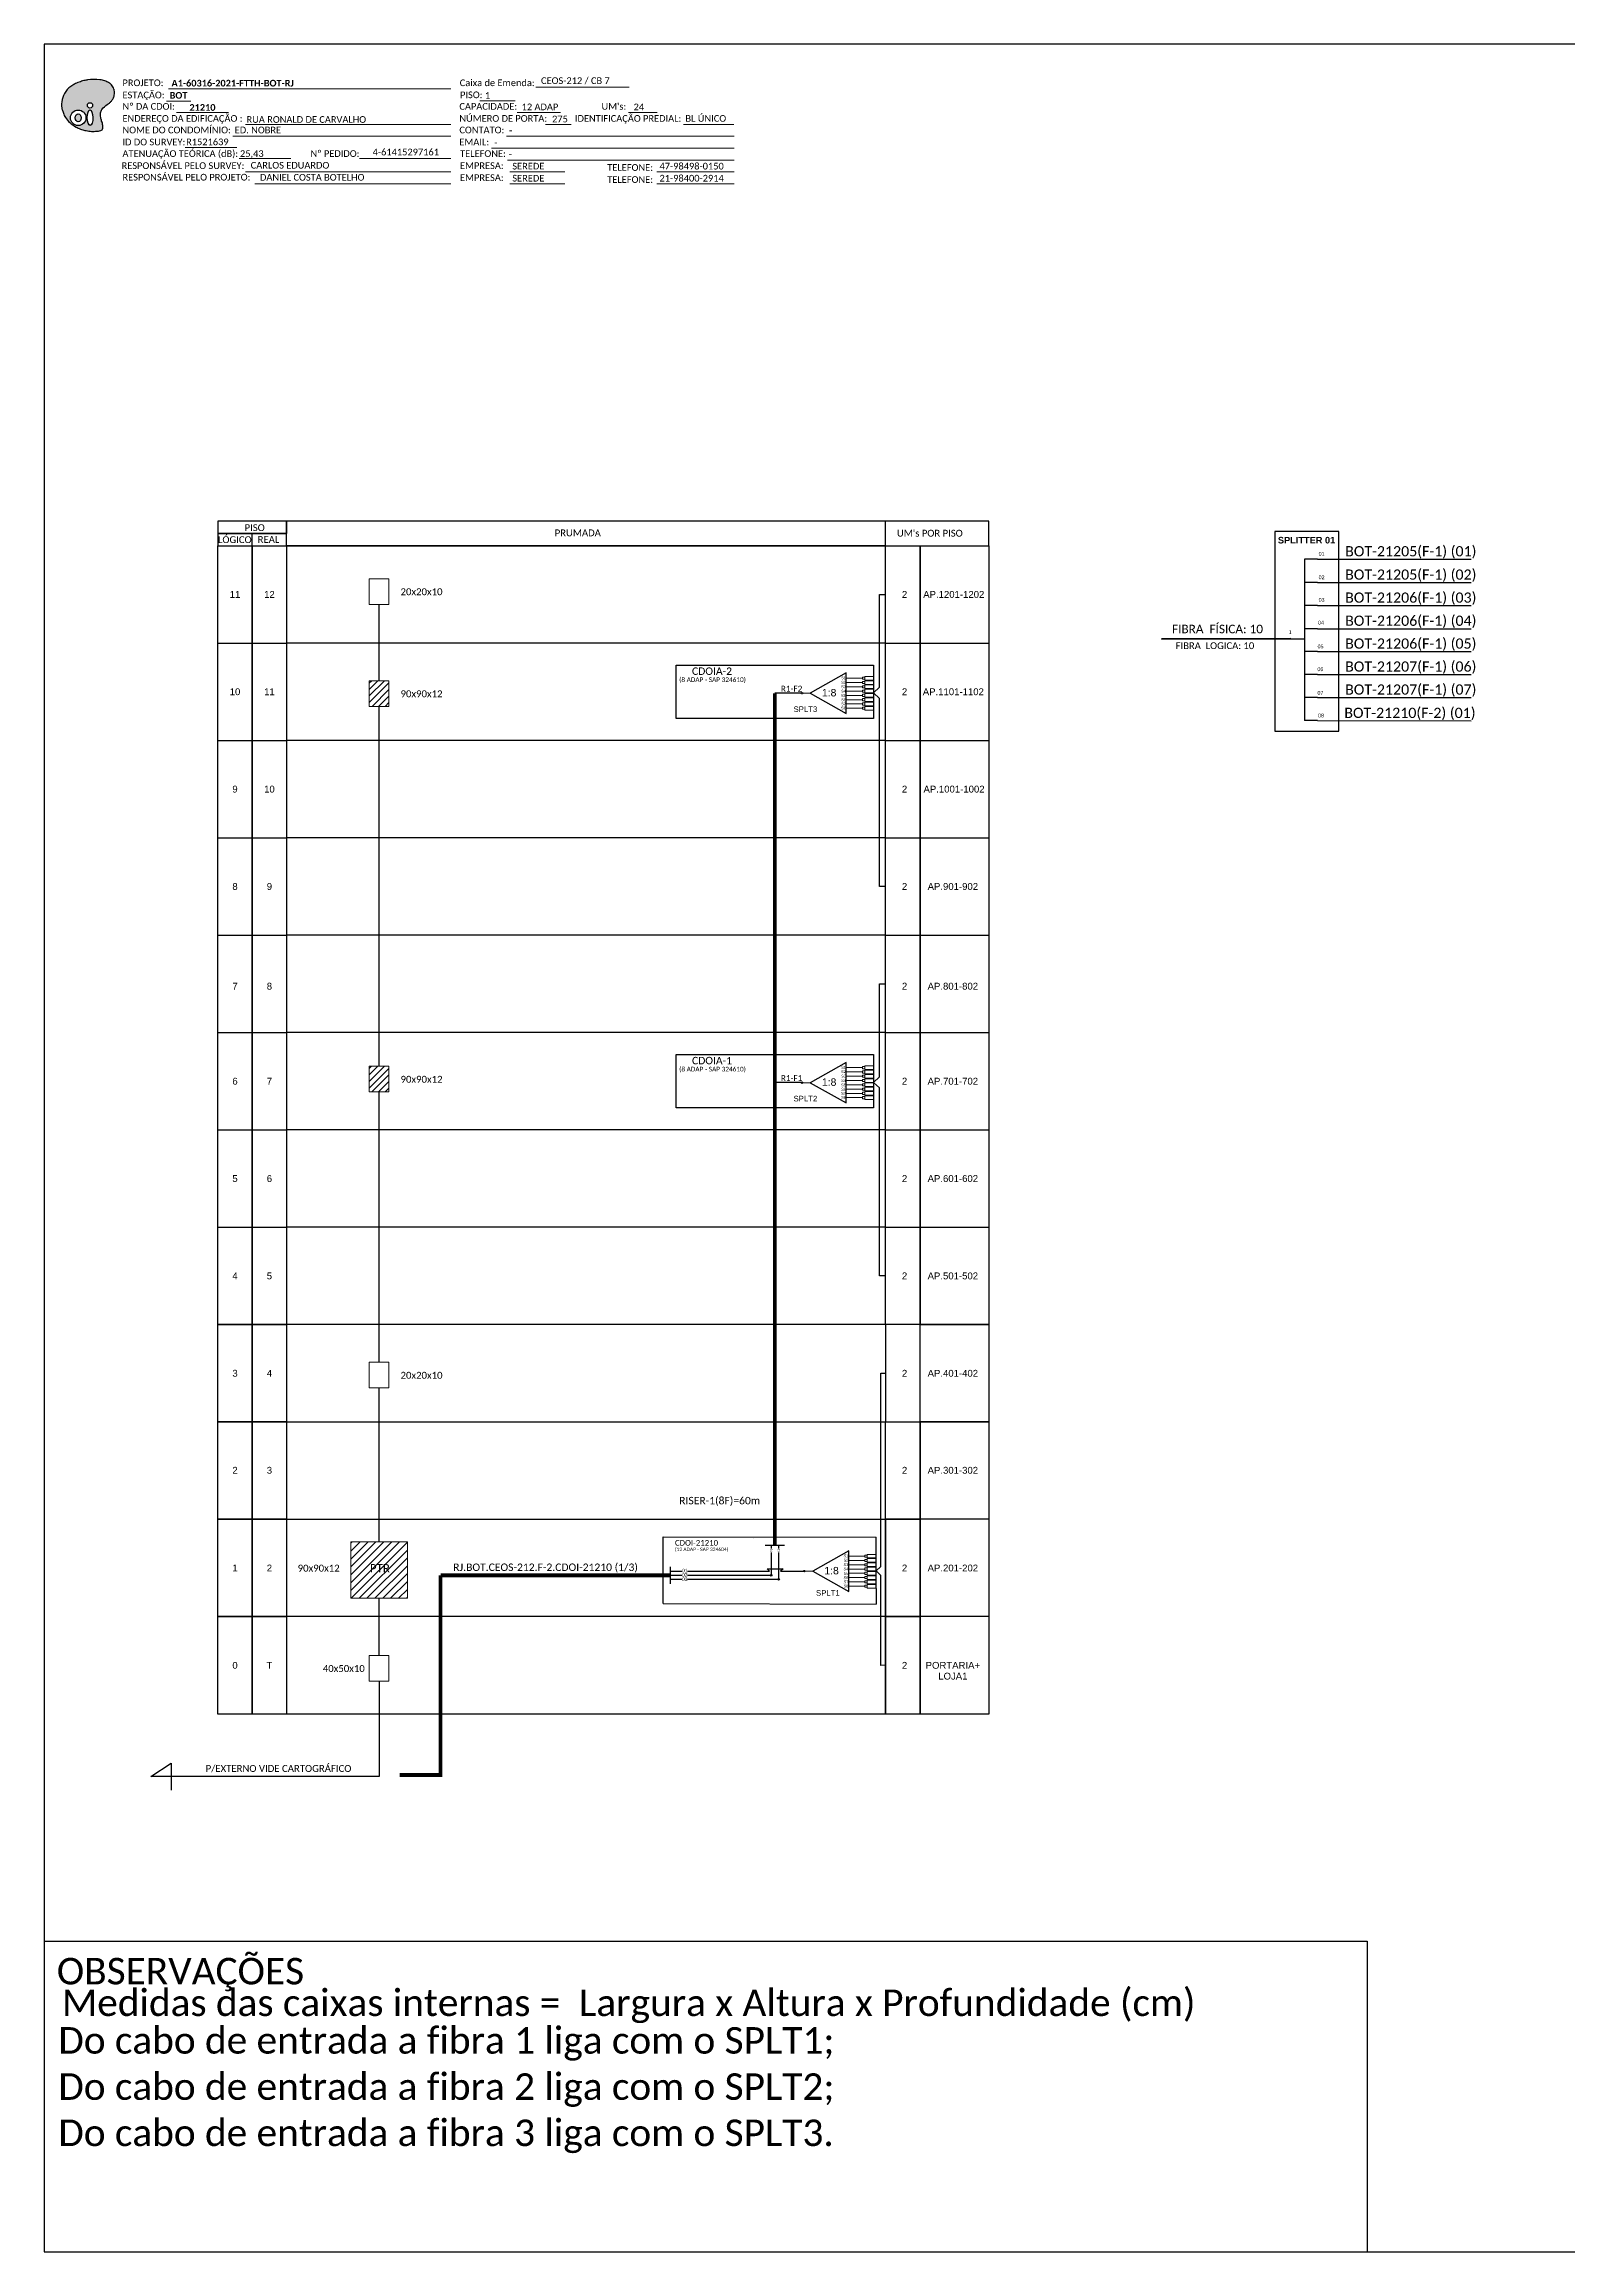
# Model space of a CAD drawing. Extents: x 37046 to 37885, y -9698 to -9104.
# Drawn here: x 37046 to 37456, y -9698 to -9104 of the extents above; entities that cross this region are included whole.
import ezdxf
from ezdxf.enums import TextEntityAlignment as Align

# ---------------------------------------------------------------- set-up
doc = ezdxf.new("R2010")
doc.units = ezdxf.units.DM
doc.header["$MEASUREMENT"] = 0
doc.header["$PDMODE"] = 33
doc.header["$PDSIZE"] = 1e-05
doc.layers.add('10.1-Caixas Subterrâneas', color=5, linetype='Continuous')
doc.layers.add('ml', color=1, linetype='Continuous')
doc.layers.add('10.4-Postes', color=1, linetype='Continuous', lineweight=0)
doc.styles.add('ARIAL', font='arial.ttf')
doc.styles.add('MtXpl_Calibri', font='calibri.ttf')
doc.styles.add('WMF-Calibri0', font='calibri.ttf')
doc.styles.add('WMF-Calibri1', font='calibrib.ttf')

# ---------------------------------------------------------------- blocks, each defined once
blk = doc.blocks.new('OI')
h = blk.add_hatch(color=40)
edge = h.paths.add_edge_path()
edge.add_spline(control_points=[(4.35, -0.67), (3.92, -0.99), (3.26, -1.5), (2.81, -2.59), (2.9, -3.5), (3.06, -4.27), (3.31, -4.85), (3.37, -5.39), (3.4, -5.88), (3.2, -6.4), (2.54, -6.61), (1.65, -6.63), (0.55, -6.67), (-0.56, -6.42), (-1.61, -6.14), (-2.77, -5.61), (-3.92, -4.77), (-4.89, -3.7), (-5.34, -2.65), (-5.6, -1.94), (-5.85, -0.96), (-5.71, 0.47), (-5.1, 2.02), (-4.14, 3.02), (-3.3, 3.61), (-2.37, 4.16), (-1.36, 4.44), (-0.56, 4.7), (0.79, 4.85), (2.24, 4.97), (3.79, 4.57), (4.67, 4.21), (5.44, 3.65), (5.76, 2.99), (6.03, 2.21), (6.01, 1.46), (5.72, 0.64), (5.31, 0.08), (4.88, -0.38), (4.51, -0.55), (4.35, -0.67)], knot_values=[0, 0, 0, 0, 1.60434, 2.417191, 3.427595, 4.282808, 4.776746, 5.304182, 5.888771, 6.258406, 6.858137, 7.79129, 8.986195, 10.124242, 11.187857, 12.242908, 13.953784, 15.414161, 16.515391, 17.349188, 17.675853, 19.552021, 21.515531, 22.568638, 23.63245, 24.621084, 25.782718, 26.745347, 27.142653, 29.870543, 31.004649, 31.921532, 32.709589, 33.801391, 34.042471, 35.192333, 35.971461, 36.628871, 37.254359, 37.836911, 37.836911, 37.836911, 37.836911], degree=3, periodic=0)
h.paths.add_polyline_path([(1.13, -0.87, -1), (-0.04, -0.87, -1)], flags=16)
edge = h.paths.add_edge_path(flags=16)
edge.add_ellipse((0.56, -3.59), major_axis=(-0.02, 1.71), ratio=0.361305, start_angle=0, end_angle=360)
h.paths.add_polyline_path([(-0.36, -3.62, -1), (-3.8, -3.62, -1)], flags=16)
edge = h.paths.add_edge_path(flags=0)
edge.add_ellipse((-2.08, -3.62), major_axis=(0, 0.885), ratio=0.758294, start_angle=0, end_angle=360)
at = {"color": 40}
for centre, radius in [((-2.08, -3.62), 1.72), ((0.54, -0.87), 0.587)]:
    blk.add_circle(centre, radius, dxfattribs=at)
blk.add_ellipse((-2.08, -3.62), major_axis=(0, 0.885), ratio=0.758294, start_param=-3.141592653589792, end_param=3.141592653589792, dxfattribs=at)
blk.add_ellipse((0.56, -3.59), major_axis=(-0.02, 1.71), ratio=0.361305, dxfattribs=at)
at = {"color": 40, "start_tangent": (-0.800898, -0.598801), "end_tangent": (-0.800898, -0.598801)}
blk.add_spline([(4.35, -0.67), (3.2, -1.78), (2.9, -2.54), (2.92, -3.55), (3.12, -4.38), (3.28, -4.85), (3.37, -5.37), (3.35, -5.95), (3.2, -6.29), (2.66, -6.55), (1.73, -6.63), (0.54, -6.62), (-0.58, -6.41), (-1.6, -6.11), (-2.56, -5.67), (-3.95, -4.67), (-4.89, -3.56), (-5.37, -2.56), (-5.64, -1.78), (-5.72, -1.46), (-5.63, 0.42), (-4.84, 2.22), (-4.13, 2.99), (-3.27, 3.62), (-2.4, 4.09), (-1.3, 4.47), (-0.37, 4.72), (0.02, 4.77), (2.75, 4.8), (3.85, 4.53), (4.69, 4.16), (5.31, 3.68), (5.85, 2.73), (5.93, 2.5), (5.94, 1.35), (5.67, 0.62), (5.29, 0.08), (4.84, -0.36), (4.35, -0.67)], degree=3, dxfattribs=at)
blk = doc.blocks.new('A$C415C251F')
at = {"color": 3}
blk.add_point((0, 0), dxfattribs=at)
blk = doc.blocks.new('SPLT_1-8_SC-APC')
at = {"color": 1}
blk.add_lwpolyline([(-7.37, -2.1), (-17.04, -7.55), (-7.37, -13), (-7.37, -2.1)], dxfattribs=at)
at = {"color": 3, "lineweight": 0}
for points in [[(-2.99, -3.51), (-7.37, -3.51)], [(-7.37, -4.66), (-2.99, -4.66)], [(-7.37, -5.82), (-2.99, -5.82)], [(-2.41, -3.02), (-2.41, -4)], [(-2.41, -3.02), (0, -3.02)], [(-2.41, -4), (0, -4)], [(-2.41, -4.17), (-2.41, -5.16)], [(-2.41, -4.17), (0, -4.17)], [(-2.41, -5.16), (0, -5.16)], [(-2.41, -5.32), (-2.41, -6.31)], [(-2.41, -5.32), (0, -5.32)], [(-7.37, -6.97), (-2.99, -6.97)], [(-7.37, -8.12), (-2.99, -8.12)], [(-7.37, -9.28), (-2.99, -9.28)], [(-7.37, -10.43), (-2.99, -10.43)], [(-7.37, -11.58), (-2.99, -11.58)], [(-2.41, -6.31), (0, -6.31)], [(-2.41, -6.48), (-2.41, -7.46)], [(-2.41, -6.48), (0, -6.48)], [(-2.41, -7.46), (0, -7.46)], [(-2.41, -7.63), (-2.41, -8.62)], [(-2.41, -7.63), (0, -7.63)], [(-2.41, -8.62), (0, -8.62)], [(-2.41, -8.78), (-2.41, -9.77)], [(-2.41, -8.78), (0, -8.78)], [(-2.41, -9.77), (0, -9.77)], [(-2.41, -9.94), (-2.41, -10.92)], [(-2.41, -9.94), (0, -9.94)], [(-2.41, -10.92), (0, -10.92)], [(-2.41, -11.09), (-2.41, -12.08)], [(-2.41, -11.09), (0, -11.09)], [(-2.41, -12.08), (0, -12.08)]]:
    blk.add_lwpolyline(points, dxfattribs=at)
for points in [[(-2.99, -3.22), (-2.41, -3.22), (-2.41, -3.8), (-2.99, -3.8)], [(-2.99, -4.38), (-2.41, -4.38), (-2.41, -4.95), (-2.99, -4.95)], [(-2.99, -5.53), (-2.41, -5.53), (-2.41, -6.1), (-2.99, -6.1)], [(-2.99, -6.68), (-2.41, -6.68), (-2.41, -7.26), (-2.99, -7.26)], [(-2.99, -7.84), (-2.41, -7.84), (-2.41, -8.41), (-2.99, -8.41)], [(-2.99, -8.99), (-2.41, -8.99), (-2.41, -9.56), (-2.99, -9.56)], [(-2.99, -10.14), (-2.41, -10.14), (-2.41, -10.72), (-2.99, -10.72)], [(-2.99, -11.3), (-2.41, -11.3), (-2.41, -11.87), (-2.99, -11.87)]]:
    blk.add_lwpolyline(points, close=True, dxfattribs=at)
at = {"color": 1, "lineweight": 0}
blk.add_lwpolyline([(-17.04, -7.55), (-19.26, -7.55)], dxfattribs=at)
at = {"color": 1, "style": 'ARIAL'}
for s, height, p in [('S1', 0.75, (-8.74, -3.78)), ('S2', 0.75, (-8.74, -4.97)), ('S3', 0.75, (-8.74, -6.18)), ('1:8', 2, (-13.91, -8.4)), ('S4', 0.75, (-8.74, -7.36)), ('S5', 0.75, (-8.74, -8.57)), ('S6', 0.75, (-8.74, -9.69)), ('S7', 0.75, (-8.74, -10.78)), ('S8', 0.75, (-8.74, -11.9))]:
    blk.add_text(s, height=height, dxfattribs=at).set_placement(p)
blk = doc.blocks.new('LEG_CDOIA8_C-SPLT_DIR')
at = {"color": 3}
blk.add_blockref('A$C415C251F', (0, 0), dxfattribs=at)
at = {"color": 1, "style": 'WMF-Calibri0', "flags": 4}
blk.add_attdef('CDO', (-26.84, -2.61), '', height=2, dxfattribs=at)
blk.add_attdef('MODELO', text='', height=1.5, dxfattribs=at).set_placement((-22.23, -4.54), align=Align.CENTER)
at = {"style": 'ARIAL', "flags": 4}
blk.add_attdef('SPLITAGEM', text='', height=1.5, dxfattribs=at).set_placement((-18.36, -12.59), align=Align.CENTER)

msp = doc.modelspace()

# ---------------------------------------------------------------- hatches: boundary and pattern name
h = msp.add_hatch()
h.set_pattern_fill('ANSI31', color=1, scale=10)
h.set_pattern_definition([(45, (24946.222, -11058.7417), (-0.88388348, 0.88388348), [])])
h.paths.add_polyline_path([(37139.04, -9275.75), (37133.75, -9275.75), (37133.75, -9282.64), (37139.04, -9282.64)])
h = msp.add_hatch(color=3)
h.dxf.hatch_style = 1
edge = h.paths.add_edge_path()
edge.add_arc((37250.18, -9279.08), 0.205, 0, 360)
h = msp.add_hatch()
h.set_pattern_fill('ANSI31', color=1, scale=10)
h.set_pattern_definition([(45, (24946.2221, -11162.4667), (-0.88388348, 0.88388348), [])])
h.paths.add_polyline_path([(37139.04, -9379.47), (37133.75, -9379.47), (37133.75, -9386.37), (37139.04, -9386.37)])
h = msp.add_hatch(color=3)
h.dxf.hatch_style = 1
edge = h.paths.add_edge_path()
edge.add_arc((37250.18, -9383.86), 0.205, 0, 360)
h = msp.add_hatch()
h.set_pattern_fill('ANSI31', color=1, scale=12, style=0)
h.set_pattern_definition([(45, (36395.221, -9984.7191), (-1.0606602, 1.0606602), [])])
h.paths.add_polyline_path([(37143.98, -9507.45), (37128.81, -9507.45), (37128.81, -9522.6), (37143.98, -9522.6)])
h.paths.add_polyline_path([(37133.53, -9516.51), (37140.05, -9516.51), (37140.05, -9512.56), (37133.53, -9512.56)], flags=9)
h = msp.add_hatch(color=3)
h.dxf.hatch_style = 1
edge = h.paths.add_edge_path()
edge.add_arc((37250.82, -9515.3), 0.195, 0, 360)
h = msp.add_hatch(color=3)
h.dxf.hatch_style = 1
edge = h.paths.add_edge_path()
edge.add_arc((37250.82, -9515.3), 0.195, 0, 360)
h = msp.add_hatch(color=3)
h.dxf.hatch_style = 1
edge = h.paths.add_edge_path()
edge.add_arc((37241.87, -9516.42), 0.195, 0, 360)
h = msp.add_hatch(color=3)
h.dxf.hatch_style = 1
edge = h.paths.add_edge_path()
edge.add_arc((37241.87, -9516.42), 0.195, 0, 360)
h = msp.add_hatch(color=3)
h.dxf.hatch_style = 1
edge = h.paths.add_edge_path()
edge.add_arc((37243.88, -9517.49), 0.195, 0, 360)
h = msp.add_hatch(color=3)
h.dxf.hatch_style = 1
edge = h.paths.add_edge_path()
edge.add_arc((37243.88, -9517.49), 0.195, 0, 360)

# ---------------------------------------------------------------- linework, layer by layer
at = {"color": 0}
for p, q in [((37092.98, -9239.4), (37102.24, -9239.4)), ((37092.98, -9265.59), (37092.98, -9239.4)), ((37092.98, -9239.4), (37102.24, -9239.4)), ((37102.24, -9239.4), (37102.24, -9265.59)), ((37102.24, -9239.4), (37111.5, -9239.4)), ((37102.24, -9265.59), (37102.24, -9239.4)), ((37102.24, -9239.4), (37111.5, -9239.4)), ((37272.66, -9239.4), (37111.5, -9239.4)), ((37111.5, -9239.4), (37111.5, -9265.59)), ((37272.66, -9239.4), (37111.5, -9239.4)), ((37272.66, -9239.4), (37281.92, -9239.4)), ((37272.66, -9265.59), (37272.66, -9239.4)), ((37272.66, -9239.4), (37281.92, -9239.4)), ((37281.92, -9239.4), (37300.43, -9239.4)), ((37281.92, -9265.59), (37281.92, -9239.4)), ((37281.92, -9239.4), (37281.92, -9265.59)), ((37281.92, -9239.4), (37300.43, -9239.4)), ((37300.43, -9239.4), (37300.43, -9265.59)), ((37092.98, -9265.59), (37102.24, -9265.59)), ((37092.98, -9291.79), (37092.98, -9265.59)), ((37102.24, -9265.59), (37102.24, -9291.79)), ((37102.24, -9265.59), (37111.5, -9265.59)), ((37102.24, -9291.79), (37102.24, -9265.59)), ((37272.66, -9265.59), (37111.5, -9265.59)), ((37111.5, -9265.59), (37111.5, -9291.79)), ((37272.66, -9265.59), (37281.92, -9265.59)), ((37272.66, -9291.79), (37272.66, -9265.59)), ((37281.92, -9265.59), (37300.43, -9265.59)), ((37281.92, -9291.79), (37281.92, -9265.59)), ((37281.92, -9265.59), (37281.92, -9291.79)), ((37300.43, -9265.59), (37300.43, -9291.79)), ((37092.98, -9291.79), (37102.24, -9291.79)), ((37092.98, -9317.98), (37092.98, -9291.79)), ((37102.24, -9291.79), (37102.24, -9317.98)), ((37102.24, -9291.79), (37111.5, -9291.79)), ((37102.24, -9317.98), (37102.24, -9291.79)), ((37272.66, -9291.79), (37111.5, -9291.79)), ((37111.5, -9291.79), (37111.5, -9317.98)), ((37272.66, -9291.79), (37281.92, -9291.79)), ((37272.66, -9317.98), (37272.66, -9291.79)), ((37281.92, -9291.79), (37300.43, -9291.79)), ((37281.92, -9317.98), (37281.92, -9291.79)), ((37281.92, -9291.79), (37281.92, -9317.98)), ((37300.43, -9291.79), (37300.43, -9317.98)), ((37092.98, -9317.98), (37102.24, -9317.98)), ((37092.98, -9344.18), (37092.98, -9317.98)), ((37102.24, -9317.98), (37102.24, -9344.18)), ((37102.24, -9317.98), (37111.5, -9317.98)), ((37102.24, -9344.18), (37102.24, -9317.98)), ((37272.66, -9317.98), (37111.5, -9317.98)), ((37111.5, -9317.98), (37111.5, -9344.18)), ((37272.66, -9317.98), (37281.92, -9317.98)), ((37272.66, -9344.18), (37272.66, -9317.98)), ((37281.92, -9317.98), (37300.43, -9317.98)), ((37281.92, -9344.18), (37281.92, -9317.98)), ((37281.92, -9317.98), (37281.92, -9344.18)), ((37300.43, -9317.98), (37300.43, -9344.18)), ((37092.98, -9344.18), (37102.24, -9344.18)), ((37092.98, -9370.37), (37092.98, -9344.18)), ((37102.24, -9344.18), (37102.24, -9370.37)), ((37102.24, -9344.18), (37111.5, -9344.18)), ((37102.24, -9370.37), (37102.24, -9344.18)), ((37272.66, -9344.18), (37111.5, -9344.18)), ((37111.5, -9344.18), (37111.5, -9370.37)), ((37272.66, -9344.18), (37281.92, -9344.18)), ((37272.66, -9370.37), (37272.66, -9344.18)), ((37281.92, -9344.18), (37300.43, -9344.18)), ((37281.92, -9370.37), (37281.92, -9344.18)), ((37281.92, -9344.18), (37281.92, -9370.37)), ((37300.43, -9344.18), (37300.43, -9370.37)), ((37092.98, -9370.37), (37102.24, -9370.37)), ((37092.98, -9396.57), (37092.98, -9370.37)), ((37102.24, -9370.37), (37102.24, -9396.57)), ((37102.24, -9370.37), (37111.5, -9370.37)), ((37102.24, -9396.57), (37102.24, -9370.37)), ((37272.66, -9370.37), (37111.5, -9370.37)), ((37111.5, -9370.37), (37111.5, -9396.57)), ((37272.66, -9370.37), (37281.92, -9370.37)), ((37272.66, -9396.57), (37272.66, -9370.37)), ((37281.92, -9370.37), (37300.43, -9370.37)), ((37281.92, -9396.57), (37281.92, -9370.37)), ((37281.92, -9370.37), (37281.92, -9396.57)), ((37300.43, -9370.37), (37300.43, -9396.57)), ((37092.98, -9396.57), (37102.24, -9396.57)), ((37092.98, -9422.76), (37092.98, -9396.57)), ((37102.24, -9396.57), (37102.24, -9422.76)), ((37102.24, -9396.57), (37111.5, -9396.57)), ((37102.24, -9422.76), (37102.24, -9396.57)), ((37272.66, -9396.57), (37111.5, -9396.57)), ((37111.5, -9396.57), (37111.5, -9422.76)), ((37272.66, -9396.57), (37281.92, -9396.57)), ((37272.66, -9422.76), (37272.66, -9396.57)), ((37281.92, -9396.57), (37300.43, -9396.57)), ((37281.92, -9422.76), (37281.92, -9396.57)), ((37281.92, -9396.57), (37281.92, -9422.76)), ((37300.43, -9396.57), (37300.43, -9422.76)), ((37272.66, -9422.76), (37111.5, -9422.76)), ((37272.66, -9448.96), (37111.5, -9448.96)), ((37272.66, -9448.96), (37272.66, -9475.15)), ((37111.5, -9475.15), (37272.66, -9475.15)), ((37111.5, -9501.35), (37272.66, -9501.35)), ((37272.66, -9501.35), (37272.66, -9527.54)), ((37281.92, -9527.54), (37281.92, -9501.35)), ((37300.43, -9501.35), (37300.43, -9527.54)), ((37272.66, -9527.54), (37111.5, -9527.54)), ((37272.66, -9527.54), (37272.66, -9553.74)), ((37300.43, -9527.54), (37281.92, -9527.54)), ((37281.92, -9553.74), (37281.92, -9527.54)), ((37300.43, -9527.54), (37300.43, -9553.74)), ((37272.66, -9553.74), (37111.5, -9553.74)), ((37300.43, -9553.74), (37281.92, -9553.74))]:
    msp.add_line(p, q, dxfattribs=at)
at = {"color": 7, "linetype": 'Continuous'}
for p, q in [((37385.33, -9243.04), (37385.33, -9286.46)), ((37388.84, -9243.04), (37385.33, -9243.04)), ((37388.84, -9249.32), (37385.33, -9249.32)), ((37388.84, -9255.51), (37385.33, -9255.51)), ((37381.68, -9264.46), (37385.31, -9264.46)), ((37388.84, -9261.73), (37385.33, -9261.73)), ((37388.84, -9267.9), (37385.33, -9267.9)), ((37388.84, -9274.06), (37385.33, -9274.06)), ((37388.84, -9280.25), (37385.33, -9280.25)), ((37388.84, -9286.46), (37385.33, -9286.46))]:
    msp.add_line(p, q, dxfattribs=at)
at = {"color": 10, "linetype": 'Continuous'}
for p, q in [((37388.84, -9243.04), (37430.22, -9243.05)), ((37388.84, -9249.32), (37430.22, -9249.33)), ((37388.84, -9255.51), (37430.22, -9255.52)), ((37388.84, -9261.73), (37430.22, -9261.75)), ((37388.84, -9267.88), (37430.22, -9267.9)), ((37388.84, -9274.06), (37430.22, -9274.07)), ((37388.84, -9280.25), (37430.22, -9280.26)), ((37388.84, -9286.46), (37430.22, -9286.48))]:
    msp.add_line(p, q, dxfattribs=at)
at = {"color": 1, "linetype": 'Continuous', "lineweight": 60}
msp.add_line((37381.68, -9264.46), (37346.89, -9264.57), dxfattribs=at)
for points in [[(37046.26, -9698.45), (37884.82, -9698.45), (37884.82, -9104.45), (37046.26, -9104.45), (37046.26, -9698.45)], [(37102.24, -9239.4), (37102.24, -9236.11)], [(37111.5, -9239.4), (37300.43, -9239.4), (37300.43, -9232.82), (37111.5, -9232.82), (37111.5, -9232.82), (37111.5, -9236.11)], [(37272.65, -9239.4), (37272.65, -9232.82)], [(37214.8, -9516.23), (37214.8, -9516.23)], [(37046.26, -9614.84), (37402.2, -9614.84)]]:
    msp.add_lwpolyline(points)
at = {"color": 7, "lineweight": 0}
for points in [[(37079.73, -9116.49), (37155.7, -9116.49)], [(37178.54, -9116), (37203.67, -9116)], [(37079.21, -9119.77), (37085.76, -9119.77)], [(37081.88, -9122.84), (37095.82, -9122.84)], [(37163.5, -9119.73), (37172.98, -9119.73)], [(37173.55, -9122.84), (37185.16, -9122.84)], [(37203.49, -9122.84), (37211.15, -9122.84)], [(37097.03, -9129.19), (37155.7, -9129.19)], [(37100.44, -9126.07), (37155.7, -9126.07)], [(37170.66, -9129.19), (37231.89, -9129.19)], [(37181.13, -9126.07), (37188.08, -9126.07)], [(37218.3, -9126.07), (37231.86, -9126.07)], [(37084.19, -9132.25), (37098.14, -9132.25)], [(37098.73, -9135.22), (37112.67, -9135.22)], [(37131.06, -9135.21), (37155.56, -9135.21)], [(37131.57, -9135.21), (37155.71, -9135.21)], [(37166.62, -9132.42), (37231.89, -9132.42)], [(37170.91, -9135.66), (37231.89, -9135.66)], [(37100.44, -9138.77), (37155.7, -9138.77)], [(37171.52, -9138.77), (37186.32, -9138.77)], [(37211.12, -9138.77), (37231.89, -9138.77)], [(37102.93, -9142.01), (37155.7, -9142.01)], [(37171.52, -9142.01), (37186.32, -9142.01)], [(37211.12, -9142.01), (37231.89, -9142.01)]]:
    msp.add_lwpolyline(points, dxfattribs=at)
for points in [[(37092.98, -9236.11), (37111.5, -9236.11), (37111.5, -9232.82), (37092.98, -9232.82)], [(37092.98, -9239.4), (37111.5, -9239.4), (37111.5, -9236.11), (37092.98, -9236.11)]]:
    msp.add_lwpolyline(points, close=True)
at = {"color": 7}
msp.add_lwpolyline([(37377.36, -9289.25), (37394.64, -9289.25), (37394.64, -9235.59), (37377.36, -9235.59)], close=True, dxfattribs=at)
at = {"lineweight": 0}
for points in [[(37133.75, -9248.29), (37139.04, -9248.29), (37139.04, -9255.19), (37133.75, -9255.19)], [(37133.75, -9459.11), (37139.04, -9459.11), (37139.04, -9466.01), (37133.75, -9466.01)], [(37133.75, -9538), (37139.04, -9538), (37139.04, -9544.9), (37133.75, -9544.9)]]:
    msp.add_lwpolyline(points, close=True, dxfattribs=at)
at = {"color": 3}
for points in [[(37272.66, -9331.08), (37271.01, -9331.08), (37271.01, -9280.51), (37269.44, -9279), (37271.01, -9277.49), (37271.01, -9252.5), (37272.66, -9252.5)], [(37136.39, -9275.75), (37136.39, -9255.19)], [(37136.39, -9361.07), (37136.39, -9282.64)], [(37136.39, -9379.47), (37136.39, -9361.07)], [(37272.66, -9435.86), (37271.01, -9435.86), (37271.01, -9385.29), (37269.44, -9383.78), (37271.01, -9382.27), (37271.01, -9357.28), (37272.66, -9357.28)], [(37136.39, -9459.11), (37136.39, -9386.37)], [(37272.66, -9540.64), (37271.34, -9540.66), (37271.34, -9516.43), (37270.09, -9515.22), (37271.34, -9514.01), (37271.34, -9514.01), (37271.34, -9462.06), (37272.66, -9462.06)], [(37136.39, -9507.42), (37136.39, -9466.01)], [(37214.8, -9515.3), (37217.8, -9515.3)], [(37219.38, -9515.3), (37225.64, -9515.3), (37225.64, -9515.3)], [(37225.64, -9515.3), (37241.41, -9515.3)], [(37241.41, -9515.3), (37240.77, -9514.68), (37245.11, -9514.68), (37244.36, -9515.3)], [(37244.36, -9515.3), (37250.82, -9515.3)], [(37136.39, -9538), (37136.39, -9522.6)]]:
    msp.add_lwpolyline(points, dxfattribs=at)
at = {"color": 1}
for points in [[(37216.31, -9271.54), (37269.44, -9271.54), (37269.44, -9285.86), (37216.31, -9285.86)], [(37216.31, -9376.32), (37269.44, -9376.32), (37269.44, -9390.64), (37216.31, -9390.64)]]:
    msp.add_lwpolyline(points, close=True, dxfattribs=at)
at = {"color": 1, "lineweight": 0}
for points in [[(37133.75, -9275.75), (37139.04, -9275.75), (37139.04, -9282.64), (37133.75, -9282.64)], [(37133.75, -9379.47), (37139.04, -9379.47), (37139.04, -9386.37), (37133.75, -9386.37)], [(37128.81, -9507.42), (37143.98, -9507.42), (37143.98, -9522.6), (37128.81, -9522.6)]]:
    msp.add_lwpolyline(points, close=True, dxfattribs=at)
at = {"color": 5, "const_width": 1}
msp.add_lwpolyline([(37242.88, -9279.08), (37242.88, -9508.27)], dxfattribs=at)
at = {"color": 5}
for points in [[(37249.98, -9279.08), (37242.88, -9279.08)], [(37249.98, -9383.86), (37242.88, -9383.86)], [(37240.28, -9508.27), (37245.49, -9508.27)], [(37241.87, -9508.27), (37241.87, -9509.24)], [(37243.9, -9509.2), (37243.9, -9508.27)], [(37241.87, -9510.31), (37241.87, -9516.42)], [(37243.88, -9510.31), (37243.88, -9517.49)], [(37241.87, -9516.42), (37241.87, -9516.42)]]:
    msp.add_lwpolyline(points, dxfattribs=at)
at = {"color": 0}
for points in [[(37092.98, -9422.76), (37102.24, -9422.76), (37102.24, -9448.96), (37092.98, -9448.96)], [(37102.24, -9422.76), (37111.5, -9422.76), (37111.5, -9448.96), (37102.24, -9448.96)], [(37272.66, -9422.76), (37281.92, -9422.76), (37281.92, -9448.96), (37272.66, -9448.96)], [(37281.92, -9422.76), (37300.43, -9422.76), (37300.43, -9448.96), (37281.92, -9448.96)], [(37092.98, -9448.96), (37102.24, -9448.96), (37102.24, -9475.15), (37092.98, -9475.15)], [(37102.24, -9448.96), (37111.5, -9448.96), (37111.5, -9475.15), (37102.24, -9475.15)], [(37281.92, -9448.96), (37300.43, -9448.96), (37300.43, -9475.15), (37281.92, -9475.15)], [(37092.98, -9475.15), (37102.24, -9475.15), (37102.24, -9501.35), (37092.98, -9501.35)], [(37102.24, -9475.15), (37111.5, -9475.15), (37111.5, -9501.35), (37102.24, -9501.35)], [(37272.66, -9475.15), (37281.92, -9475.15), (37281.92, -9501.35), (37272.66, -9501.35)], [(37281.92, -9475.15), (37300.43, -9475.15), (37300.43, -9501.35), (37281.92, -9501.35)], [(37092.98, -9501.35), (37102.24, -9501.35), (37102.24, -9527.54), (37092.98, -9527.54)], [(37102.24, -9501.35), (37111.5, -9501.35), (37111.5, -9527.54), (37102.24, -9527.54)], [(37272.66, -9501.35), (37281.92, -9501.35), (37281.92, -9527.54), (37272.66, -9527.54)], [(37092.98, -9527.54), (37102.24, -9527.54), (37102.24, -9553.74), (37092.98, -9553.74)], [(37102.24, -9527.54), (37111.5, -9527.54), (37111.5, -9553.74), (37102.24, -9553.74)], [(37272.66, -9527.54), (37281.92, -9527.54), (37281.92, -9553.74), (37272.66, -9553.74)]]:
    msp.add_lwpolyline(points, close=True, dxfattribs=at)
at = {"color": 1}
for points in [[(37212.8, -9506.05), (37270.09, -9506.2)], [(37270.09, -9520), (37270.09, -9506.2)], [(37214.8, -9518.67), (37214.8, -9514.18)], [(37270.09, -9520), (37270.09, -9524.16)], [(37212.8, -9524.02), (37270.09, -9524.16)]]:
    msp.add_lwpolyline(points, dxfattribs=at)
at = {"color": 1, "const_width": 1}
for points in [[(37152.91, -9516.42), (37152.91, -9570.15), (37141.95, -9570.15)], [(37214.8, -9516.42), (37152.91, -9516.42), (37152.91, -9516.42), (37152.91, -9516.42)]]:
    msp.add_lwpolyline(points, dxfattribs=at)
at = {"color": 2}
for points in [[(37214.8, -9516.42), (37217.8, -9516.42)], [(37219.38, -9516.42), (37241.87, -9516.42), (37241.87, -9516.42)]]:
    msp.add_lwpolyline(points, dxfattribs=at)
at = {"color": 0}
for points in [[(37214.8, -9517.49), (37217.8, -9517.49)], [(37219.38, -9517.49), (37225.64, -9517.49), (37225.64, -9517.49)], [(37225.64, -9517.49), (37243.88, -9517.49)]]:
    msp.add_lwpolyline(points, dxfattribs=at)
at = {"linetype": 'Continuous'}
msp.add_lwpolyline([(37402.2, -9614.84), (37402.2, -9698.45)], dxfattribs=at)
at = {"color": 3}
for centre, radius in [((37250.18, -9279.08), 0.205), ((37250.18, -9383.86), 0.205), ((37250.82, -9515.3), 0.195), ((37250.82, -9515.3), 0.195), ((37241.87, -9516.42), 0.195), ((37241.87, -9516.42), 0.195), ((37243.88, -9517.49), 0.195), ((37243.88, -9517.49), 0.195)]:
    msp.add_circle(centre, radius, dxfattribs=at)
msp.add_point((37261.37, -9518.65))
at = {"layer": '10.1-Caixas Subterrâneas', "color": 1}
msp.add_lwpolyline([(37212.8, -9524.02), (37212.8, -9506.05)], dxfattribs=at)
at = {"layer": 'ml', "color": 1}
msp.add_lwpolyline([(37136.39, -9544.9), (37136.39, -9570.56), (37075, -9570.56), (37080.46, -9566.93), (37080.46, -9574.19)], dxfattribs=at)

# ---------------------------------------------------------------- block references
at = {"color": 7, "xscale": 1.213923925163967, "yscale": 1.213923925163967, "zscale": 1.213923925163967, "rotation": 0.1532896023949059}
msp.add_blockref('OI', (37057.93, -9119.86), dxfattribs=at)
at = {"color": 3}
for name, p in [('A$C415C251F', (37269.44, -9271.54)), ('SPLT_1-8_SC-APC', (37269.44, -9271.54)), ('SPLT_1-8_SC-APC', (37269.44, -9376.32)), ('A$C415C251F', (37269.44, -9376.32)), ('SPLT_1-8_SC-APC', (37270.09, -9507.76))]:
    msp.add_blockref(name, p, dxfattribs=at)
at = {"layer": '10.4-Postes', "color": 1}
ref = msp.add_blockref('LEG_CDOIA8_C-SPLT_DIR', (37237.06, -9506.46), dxfattribs=dict(at, xscale=0.7595886718511338, yscale=0.7595886718511338, zscale=0.7595886718511338))
ref.add_attrib('CDO', 'CDOI-21210', (37215.98, -9508.44), dxfattribs={"layer": '0', "color": 0, "height": 1.519, "style": 'WMF-Calibri0'})
ref.add_attrib('MODELO', '(12 ADAP - SAP 324604)', dxfattribs={"layer": '0', "color": 0, "height": 0.9495, "style": 'WMF-Calibri0'}).set_placement((37223.15, -9509.9), align=Align.CENTER)

# ---------------------------------------------------------------- texts
at = {"color": 7, "lineweight": 0, "style": 'WMF-Calibri0'}
for s, height, p in [('PROJETO:', 1.793, (37067.33, -9115.74)), ('ESTAÇÃO:', 1.793, (37067.33, -9119.02)), ('Caixa de Emenda:', 1.7927, (37158.08, -9115.74)), ('PISO:', 1.793, (37158.16, -9118.98)), ('Nº DA CDOI:', 1.7927, (37067.33, -9122.09)), ('ENDEREÇO DA EDIFICAÇÃO :', 1.7927, (37067.33, -9125.33)), ('CAPACIDADE:', 1.7927, (37157.98, -9122.09)), ('NÚMERO DE PORTA:', 1.7927, (37157.98, -9125.33)), ('IDENTIFICAÇÃO PREDIAL:', 1.7927, (37189.06, -9125.33)), ("UM's:", 1.793, (37196.22, -9122.09)), ('BL ÚNICO', 1.793, (37218.8, -9125.33)), ('NOME DO CONDOMÍNIO:', 1.7927, (37067.33, -9128.44)), ('ED. NOBRE', 1.793, (37097.54, -9128.44)), ('CONTATO:', 1.793, (37157.98, -9128.44)), ('RESPONSÁVEL PELO SURVEY:', 1.7927, (37067.09, -9138.03)), ('ATENUAÇÃO TEÓRICA (dB):', 1.7927, (37067.33, -9134.79)), ('ID DO SURVEY:', 1.7927, (37067.33, -9131.68)), ('25,43 ', 1.793, (37098.95, -9134.79)), ('Nº PEDIDO:', 1.793, (37117.92, -9134.78)), ('EMAIL:', 1.793, (37157.98, -9131.68)), ('TELEFONE:', 1.793, (37158.16, -9134.79)), ('RESPONSÁVEL PELO PROJETO:', 1.7927, (37067.33, -9141.14)), ('EMPRESA:', 1.793, (37158.16, -9138.03)), ('EMPRESA:', 1.793, (37158.16, -9141.26)), ('TELEFONE:', 1.793, (37197.76, -9138.53)), ('TELEFONE:', 1.793, (37197.76, -9141.77))]:
    msp.add_text(s, height=height, dxfattribs=at).set_placement(p)
at = {"color": 7, "linetype": 'Continuous'}
for s, height, style, p in [('BOT', 1.793, 'WMF-Calibri1', (37080.01, -9119.12)), ('A1-60316-2021-FTTH-BOT-RJ', 1.7927, 'WMF-Calibri1', (37080.52, -9115.84)), ('1', 1.79, 'WMF-Calibri0', (37164.85, -9119.13)), ('CEOS-212 / CB 7', 1.7927, 'WMF-Calibri0', (37179.94, -9115.16)), ('RUA RONALD DE CARVALHO', 1.7927, 'WMF-Calibri0', (37100.71, -9125.61)), ('12 ADAP', 1.793, 'WMF-Calibri0', (37174.72, -9122.22)), ('275', 1.793, 'WMF-Calibri0', (37182.91, -9125.48)), ('24', 1.793, 'WMF-Calibri0', (37204.84, -9122.24)), ('R1521639', 1.793, 'WMF-Calibri0', (37084.46, -9131.64)), ('-', 1.79, 'WMF-Calibri0', (37171.35, -9128.56)), ('-', 1.79, 'WMF-Calibri0', (37167.33, -9131.82)), ('-', 1.79, 'WMF-Calibri0', (37171.27, -9134.95)), ('CARLOS EDUARDO', 1.7927, 'WMF-Calibri0', (37101.84, -9137.93)), ('DANIEL COSTA BOTELHO', 1.7927, 'WMF-Calibri0', (37104.33, -9141.17)), ('SEREDE', 1.793, 'WMF-Calibri0', (37172.22, -9138.17)), ('SEREDE', 1.793, 'WMF-Calibri0', (37172.22, -9141.41)), ('47-98498-0150', 1.7927, 'WMF-Calibri0', (37211.82, -9138.17)), ('21-98400-2914', 1.7927, 'WMF-Calibri0', (37211.82, -9141.41))]:
    msp.add_text(s, height=height, dxfattribs=dict(at, style=style)).set_placement(p)
at = {"color": 7, "linetype": 'Continuous', "style": 'WMF-Calibri1'}
msp.add_text('21210', height=1.793, dxfattribs=at).set_placement((37088.85, -9122.38), align=Align.CENTER)
at = {"color": 7, "style": 'WMF-Calibri0'}
for s, height, p in [('4-61415297161', 1.7927, (37134.64, -9134.37)), ('PTR', 2.224, (37133.91, -9515.63))]:
    msp.add_text(s, height=height, dxfattribs=at).set_placement(p)
for s, height, style, p in [('  LÓGICO', 1.84, 'WMF-Calibri0', (37091.72, -9238.69)), ('     PISO', 1.84, 'WMF-Calibri0', (37096.95, -9235.46)), ('PRUMADA', 1.84, 'WMF-Calibri0', (37183.63, -9236.86)), ("UM's POR PISO", 1.84, 'WMF-Calibri0', (37275.71, -9236.95)), ('    REAL', 1.84, 'WMF-Calibri0', (37101.12, -9238.64)), ('SPLT1', 1.5, 'ARIAL', (37253.93, -9521.91)), ('OBSERVAÇÕES', 7.1308, 'WMF-Calibri0', (37049.67, -9626.49)), ('Do cabo de entrada a fibra 1 liga com o SPLT1;', 7.1308, 'MtXpl_Calibri', (37050.08, -9645.12)), ('Do cabo de entrada a fibra 2 liga com o SPLT2;', 7.1308, 'MtXpl_Calibri', (37050.08, -9657.55)), ('Do cabo de entrada a fibra 3 liga com o SPLT3.', 7.1308, 'MtXpl_Calibri', (37050.08, -9669.99))]:
    msp.add_text(s, height=height, dxfattribs=dict(style=style)).set_placement(p)
at = {"color": 0, "style": 'ARIAL'}
for s, p in [('11', (37097.61, -9252.5)), ('12', (37106.87, -9252.5)), ('2', (37277.76, -9252.5)), ('AP.1201-1202', (37291, -9252.5)), ('10', (37097.61, -9278.69)), ('11', (37106.87, -9278.69)), ('2', (37277.76, -9278.69)), ('AP.1101-1102', (37290.88, -9278.69)), ('9', (37097.61, -9304.89)), ('10', (37106.87, -9304.89)), ('2', (37277.76, -9304.89)), ('AP.1001-1002', (37291.07, -9304.89)), ('8', (37097.61, -9331.08)), ('9', (37106.87, -9331.08)), ('2', (37277.76, -9331.08)), ('AP.901-902', (37290.75, -9331.08)), ('7', (37097.61, -9357.91)), ('8', (37106.87, -9357.91)), ('2', (37277.76, -9357.91)), ('AP.801-802', (37290.75, -9357.91)), ('6', (37097.61, -9383.47)), ('7', (37106.87, -9383.47)), ('2', (37277.76, -9383.47)), ('AP.701-702', (37290.75, -9383.47)), ('5', (37097.61, -9409.67)), ('6', (37106.87, -9409.67)), ('2', (37277.76, -9409.67)), ('AP.601-602', (37290.75, -9409.67)), ('4', (37097.61, -9435.86)), ('5', (37106.87, -9435.86)), ('2', (37277.76, -9435.86)), ('AP.501-502', (37290.75, -9435.86)), ('3', (37097.61, -9462.06)), ('4', (37106.87, -9462.06)), ('2', (37277.76, -9462.06)), ('AP.401-402', (37290.75, -9462.06)), ('2', (37097.61, -9488.16)), ('3', (37106.87, -9488.16)), ('2', (37277.76, -9488.16)), ('AP.301-302', (37290.75, -9488.16)), ('1', (37097.61, -9514.45)), ('2', (37106.87, -9514.45)), ('2', (37277.76, -9514.45)), ('AP.201-202', (37290.75, -9514.45)), ('0', (37097.61, -9540.64)), ('T', (37106.87, -9540.64)), ('2', (37277.76, -9540.64)), ('PORTARIA+', (37290.75, -9540.64)), ('LOJA1', (37290.75, -9543.55))]:
    msp.add_text(s, height=1.84, dxfattribs=at).set_placement(p, align=Align.MIDDLE_CENTER)
at = {"color": 0, "style": 'WMF-Calibri0'}
for s, height, p in [('20x20x10', 1.854, (37142.15, -9252.71)), ('90x90x12', 1.854, (37142.15, -9280.17)), ('90x90x12', 1.854, (37142.15, -9383.89)), ('20x20x10', 1.854, (37142.15, -9463.53)), ('90x90x12', 1.854, (37114.47, -9515.42)), ('40x50x10', 1.854, (37121.23, -9542.42)), ('P/EXTERNO VIDE CARTOGRÁFICO', 1.8536, (37089.71, -9569.32))]:
    msp.add_text(s, height=height, dxfattribs=at).set_placement(p)
at = {"color": 1, "ltscale": 6, "style": 'WMF-Calibri0'}
for s, p in [('CDOIA-2', (37220.57, -9274.15)), ('CDOIA-1', (37220.57, -9378.93))]:
    msp.add_text(s, height=2, dxfattribs=at).set_placement(p)
for p in [(37226.09, -9276.07), (37226.09, -9380.85)]:
    msp.add_text('(8 ADAP - SAP 324610)', height=1.25, dxfattribs=at).set_placement(p, align=Align.CENTER)
at = {"color": 5, "style": 'WMF-Calibri0'}
for s, height, p in [('R1-F2', 1.6, (37244.47, -9278.66)), ('R1-F1', 1.6, (37244.47, -9383.44)), ('RISER-1(8F)=60m', 2, (37217.12, -9497.32))]:
    msp.add_text(s, height=height, dxfattribs=at).set_placement(p)
at = {"ltscale": 6, "style": 'ARIAL'}
for s, p in [('SPLT3', (37251.08, -9284.13)), ('SPLT2', (37251.08, -9388.91))]:
    msp.add_text(s, height=1.5, dxfattribs=at).set_placement(p, align=Align.CENTER)
at = {"color": 1}
for s, height, style, p in [('BOT-21210(F-2) (01)', 2.7432, 'MtXpl_Calibri', (37396.08, -9285.74)), ('RJ.BOT.CEOS-212.F-2.CDOI-21210 (1/3)', 2, 'WMF-Calibri0', (37156.31, -9515.25))]:
    msp.add_text(s, height=height, dxfattribs=dict(at, style=style)).set_placement(p)
at = {"style": 'ARIAL'}
for s, p in [('01', (37241.86, -9509.71)), ('02', (37243.87, -9509.71))]:
    msp.add_text(s, height=0.57, rotation=90, dxfattribs=at).set_placement(p, align=Align.MIDDLE_CENTER)
at = {"color": 7, "style": 'ARIAL'}
msp.add_text('01', height=0.949, dxfattribs=at).set_placement((37218.62, -9515.14), align=Align.MIDDLE_CENTER)
at = {"style": 'ARIAL'}
for s, p in [('02', (37218.62, -9516.31)), ('03', (37218.62, -9517.49))]:
    msp.add_text(s, height=0.949, dxfattribs=at).set_placement(p, align=Align.MIDDLE_CENTER)
at = {"attachment_point": 5}
for s, insert, char_height, width in [('{\\fArial|b1|i0|c0|p34;\\C10;SPLITTER 01}', (37385.92, -9237.92), 1.7753, 17.28), ('\\C7;\\fArial|b0|i0;\\H0.578704x;01 ', (37389.96, -9241.61), 1.7753, 3.7582), ('\\C7;\\fCalibri|b0|i0|c0|p34;BOT-21205(F-1) (01)', (37413.97, -9241.18), 2.7432, 40.9104), ('\\C7;\\fArial|b0|i0|;\\H1.0273588255048;02 ', (37389.96, -9247.9), 1.7753, 3.7582), ('\\C7;\\fCalibri|b0|i0|c0|p34;BOT-21205(F-1) (02)', (37413.97, -9247.46), 2.7432, 40.9104), ('\\C7;\\fArial|b0|i0|;\\H1.0273588255048;03 ', (37389.96, -9253.96), 1.7753, 3.456), ('\\C7;\\fCalibri|b0|i0|c0|p34;BOT-21206(F-1) (03)', (37413.97, -9253.65), 2.7432, 40.9104), ('\\C7;\\fCalibri|b0|i0|c0|p34;FIBRA  FÍSICA: 10', (37361.96, -9261.82), 2.2859, 34.56), ('\\C7;\\fArial|b0|i0|;\\H1.0273588255048;04 ', (37389.81, -9260.1), 1.7753, 3.7582), ('\\C7;\\fCalibri|b0|i0|c0|p34;BOT-21206(F-1) (04)', (37413.97, -9259.87), 2.7432, 40.9104), ('\\C7;\\fCalibri|b0|i0|c0|p34;FIBRA  LOGICA: 10', (37361.27, -9266.31), 1.8289, 34.56), ('\\C7;\\fArial|b0|i0|;\\H1.0273588255048;1', (37381.51, -9262.64), 1.7753, 1.7584), ('\\C7;\\fArial|b0|i0|;\\H1.0273588255048;05 ', (37389.68, -9266.5), 1.7753, 4.6222), ('\\C7;\\fCalibri|b0|i0|c0|p34;BOT-21206(F-1) (05)', (37413.97, -9266.02), 2.7432, 40.9104), ('\\C7;\\fArial|b0|i0|;\\H1.0273588255048;06 ', (37389.63, -9272.64), 1.7753, 3.7582), ('\\C7;\\fCalibri|b0|i0|c0|p34;BOT-21207(F-1) (06)', (37413.96, -9272.2), 2.7432, 40.9104), ('\\C7;\\fCalibri|b0|i0|c0|p34;BOT-21207(F-1) (07)', (37413.96, -9278.39), 2.7432, 40.9104), ('\\C7;\\fArial|b0|i0|;\\H1.0273588255048;07 ', (37389.65, -9279.01), 1.7753, 3.7582), ('\\C7;\\fArial|b0|i0|;\\H1.0273588255048;08 ', (37389.81, -9285.08), 1.7753, 3.7582)]:
    msp.add_mtext(s, dxfattribs=dict(at, insert=insert, char_height=char_height, width=width))
at = {"insert": (37051.03, -9627.87), "char_height": 7.1308, "width": 658.8434, "attachment_point": 1, "style": 'WMF-Calibri0'}
msp.add_mtext('Medidas das caixas internas =  Largura x Altura x Profundidade (cm)', dxfattribs=at)

doc.saveas('drawing.dxf')
